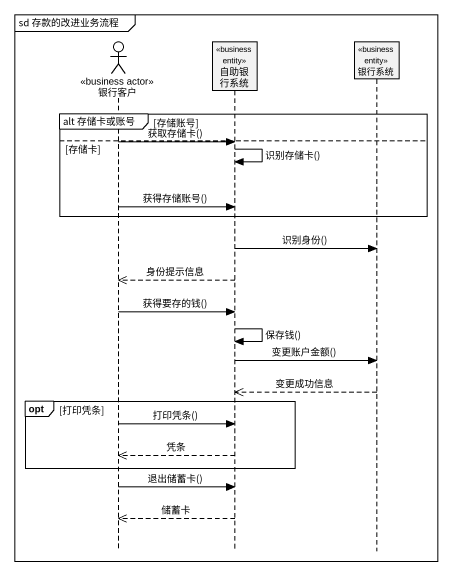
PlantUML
@startuml
mainframe sd 存款的改进业务流程
hide footbox
actor 银行客户 <<business actor>>
participant 自助银行系统 <<business entity>>
participant 银行系统 <<business entity>>

group alt 存储卡或账号 [存储账号]
else 存储卡
  银行客户 -> 自助银行系统 : 获取存储卡()
  自助银行系统 -> 自助银行系统 : 识别存储卡()
  银行客户 -> 自助银行系统 : 获得存储账号()
end
自助银行系统 -> 银行系统 : 识别身份()
自助银行系统 -->> 银行客户 : 身份提示信息
银行客户 -> 自助银行系统 : 获得要存的钱()
自助银行系统 -> 自助银行系统 : 保存钱()
自助银行系统 -> 银行系统 : 变更账户金额()
银行系统 -->> 自助银行系统 : 变更成功信息
opt 打印凭条
  银行客户 -> 自助银行系统 : 打印凭条()
  自助银行系统 -->> 银行客户 : 凭条
end
银行客户 -> 自助银行系统 : 退出储蓄卡()
自助银行系统 -->> 银行客户 : 储蓄卡
@enduml
